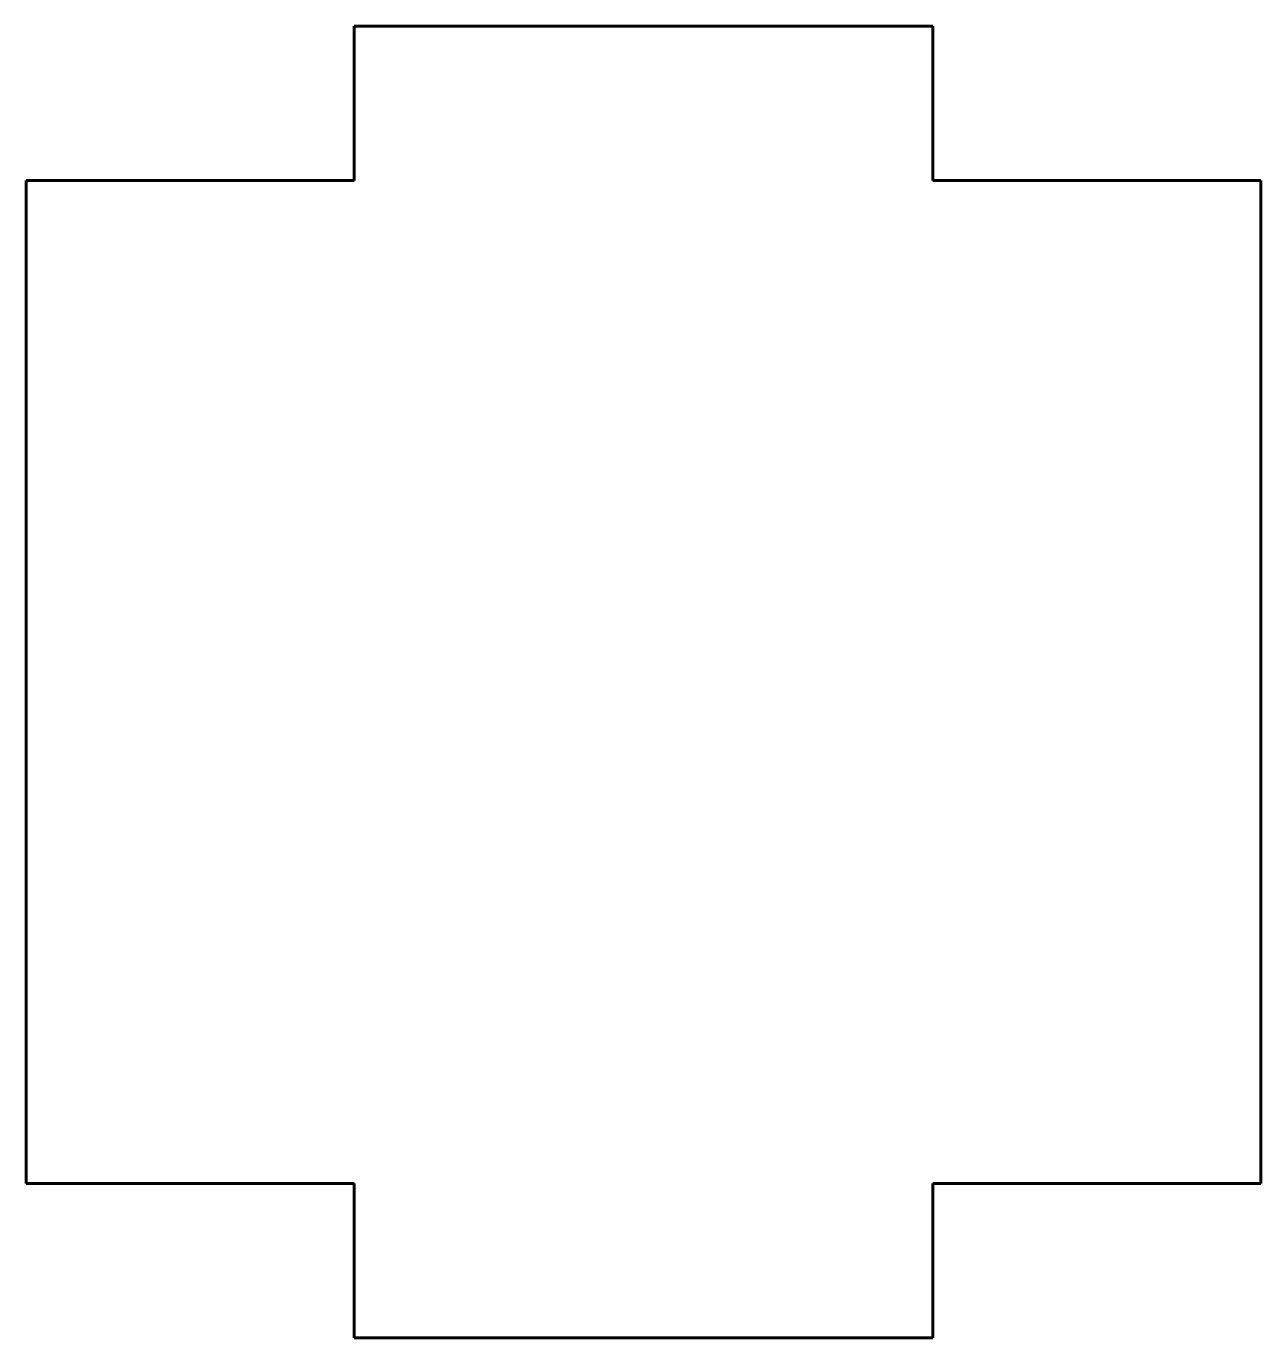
# Model space of a CAD drawing. Header units: millimetres. Extents: x -16 to 16, y -17 to 17.
import ezdxf

# ---------------------------------------------------------------- set-up
doc = ezdxf.new("R2010")
doc.units = ezdxf.units.MM
doc.linetypes.add('K5LT_BASIC', pattern=[0])

msp = doc.modelspace()

# ---------------------------------------------------------------- linework, layer by layer
at = {"color": 150, "linetype": 'K5LT_BASIC', "lineweight": 60, "true_color": 0x0080ff}
for p, q in [((-7.5, 17), (7.5, 17)), ((7.5, 17), (7.5, 13)), ((-7.5, 13), (-7.5, 17)), ((-16, 13), (-7.5, 13)), ((-16, -13), (-16, 13)), ((7.5, 13), (16, 13)), ((16, 13), (16, -13)), ((-7.5, -13), (-16, -13)), ((-7.5, -17), (-7.5, -13)), ((16, -13), (7.5, -13)), ((7.5, -13), (7.5, -17)), ((7.5, -17), (-7.5, -17))]:
    msp.add_line(p, q, dxfattribs=at)

doc.saveas('drawing.dxf')
